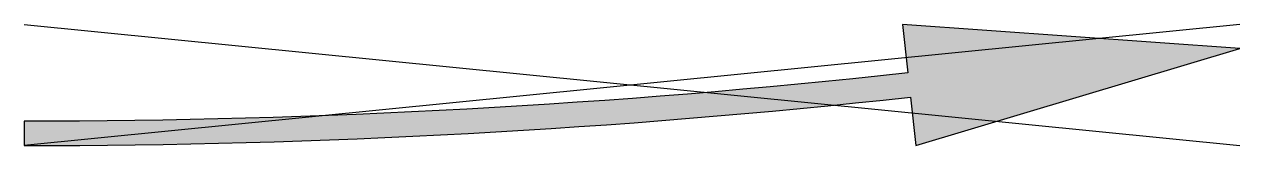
# Model space of a CAD drawing. Header units: metres. Extents: x 0 to 7.5, y -0.08 to 0.67.
import ezdxf

# ---------------------------------------------------------------- set-up
doc = ezdxf.new("R2010")
doc.units = ezdxf.units.M

msp = doc.modelspace()

# ---------------------------------------------------------------- hatches: boundary and pattern name
h = msp.add_hatch(color=256)
h.dxf.hatch_style = 1
h.paths.add_polyline_path([(7.496, 0.5218), (5.4173, 0.6711), (5.45, 0.3729, -0.027311), (0, 0.075), (0, -0.075, 0.027311), (5.4663, 0.2238), (5.4991, -0.0744)])

# ---------------------------------------------------------------- linework, layer by layer
at = {"flags": 128}
msp.add_lwpolyline([(7.496, 0.5218), (5.4173, 0.6711), (5.45, 0.3729, -0.027311), (0, 0.075), (0, -0.075, 0.027311), (5.4663, 0.2238), (5.4991, -0.0744)], format="xyb", close=True, dxfattribs=at)
for points in [[(0, 0.6711), (7.496, -0.075)], [(7.496, 0.6711), (0, -0.075)]]:
    msp.add_lwpolyline(points, dxfattribs=at)

doc.saveas('drawing.dxf')
